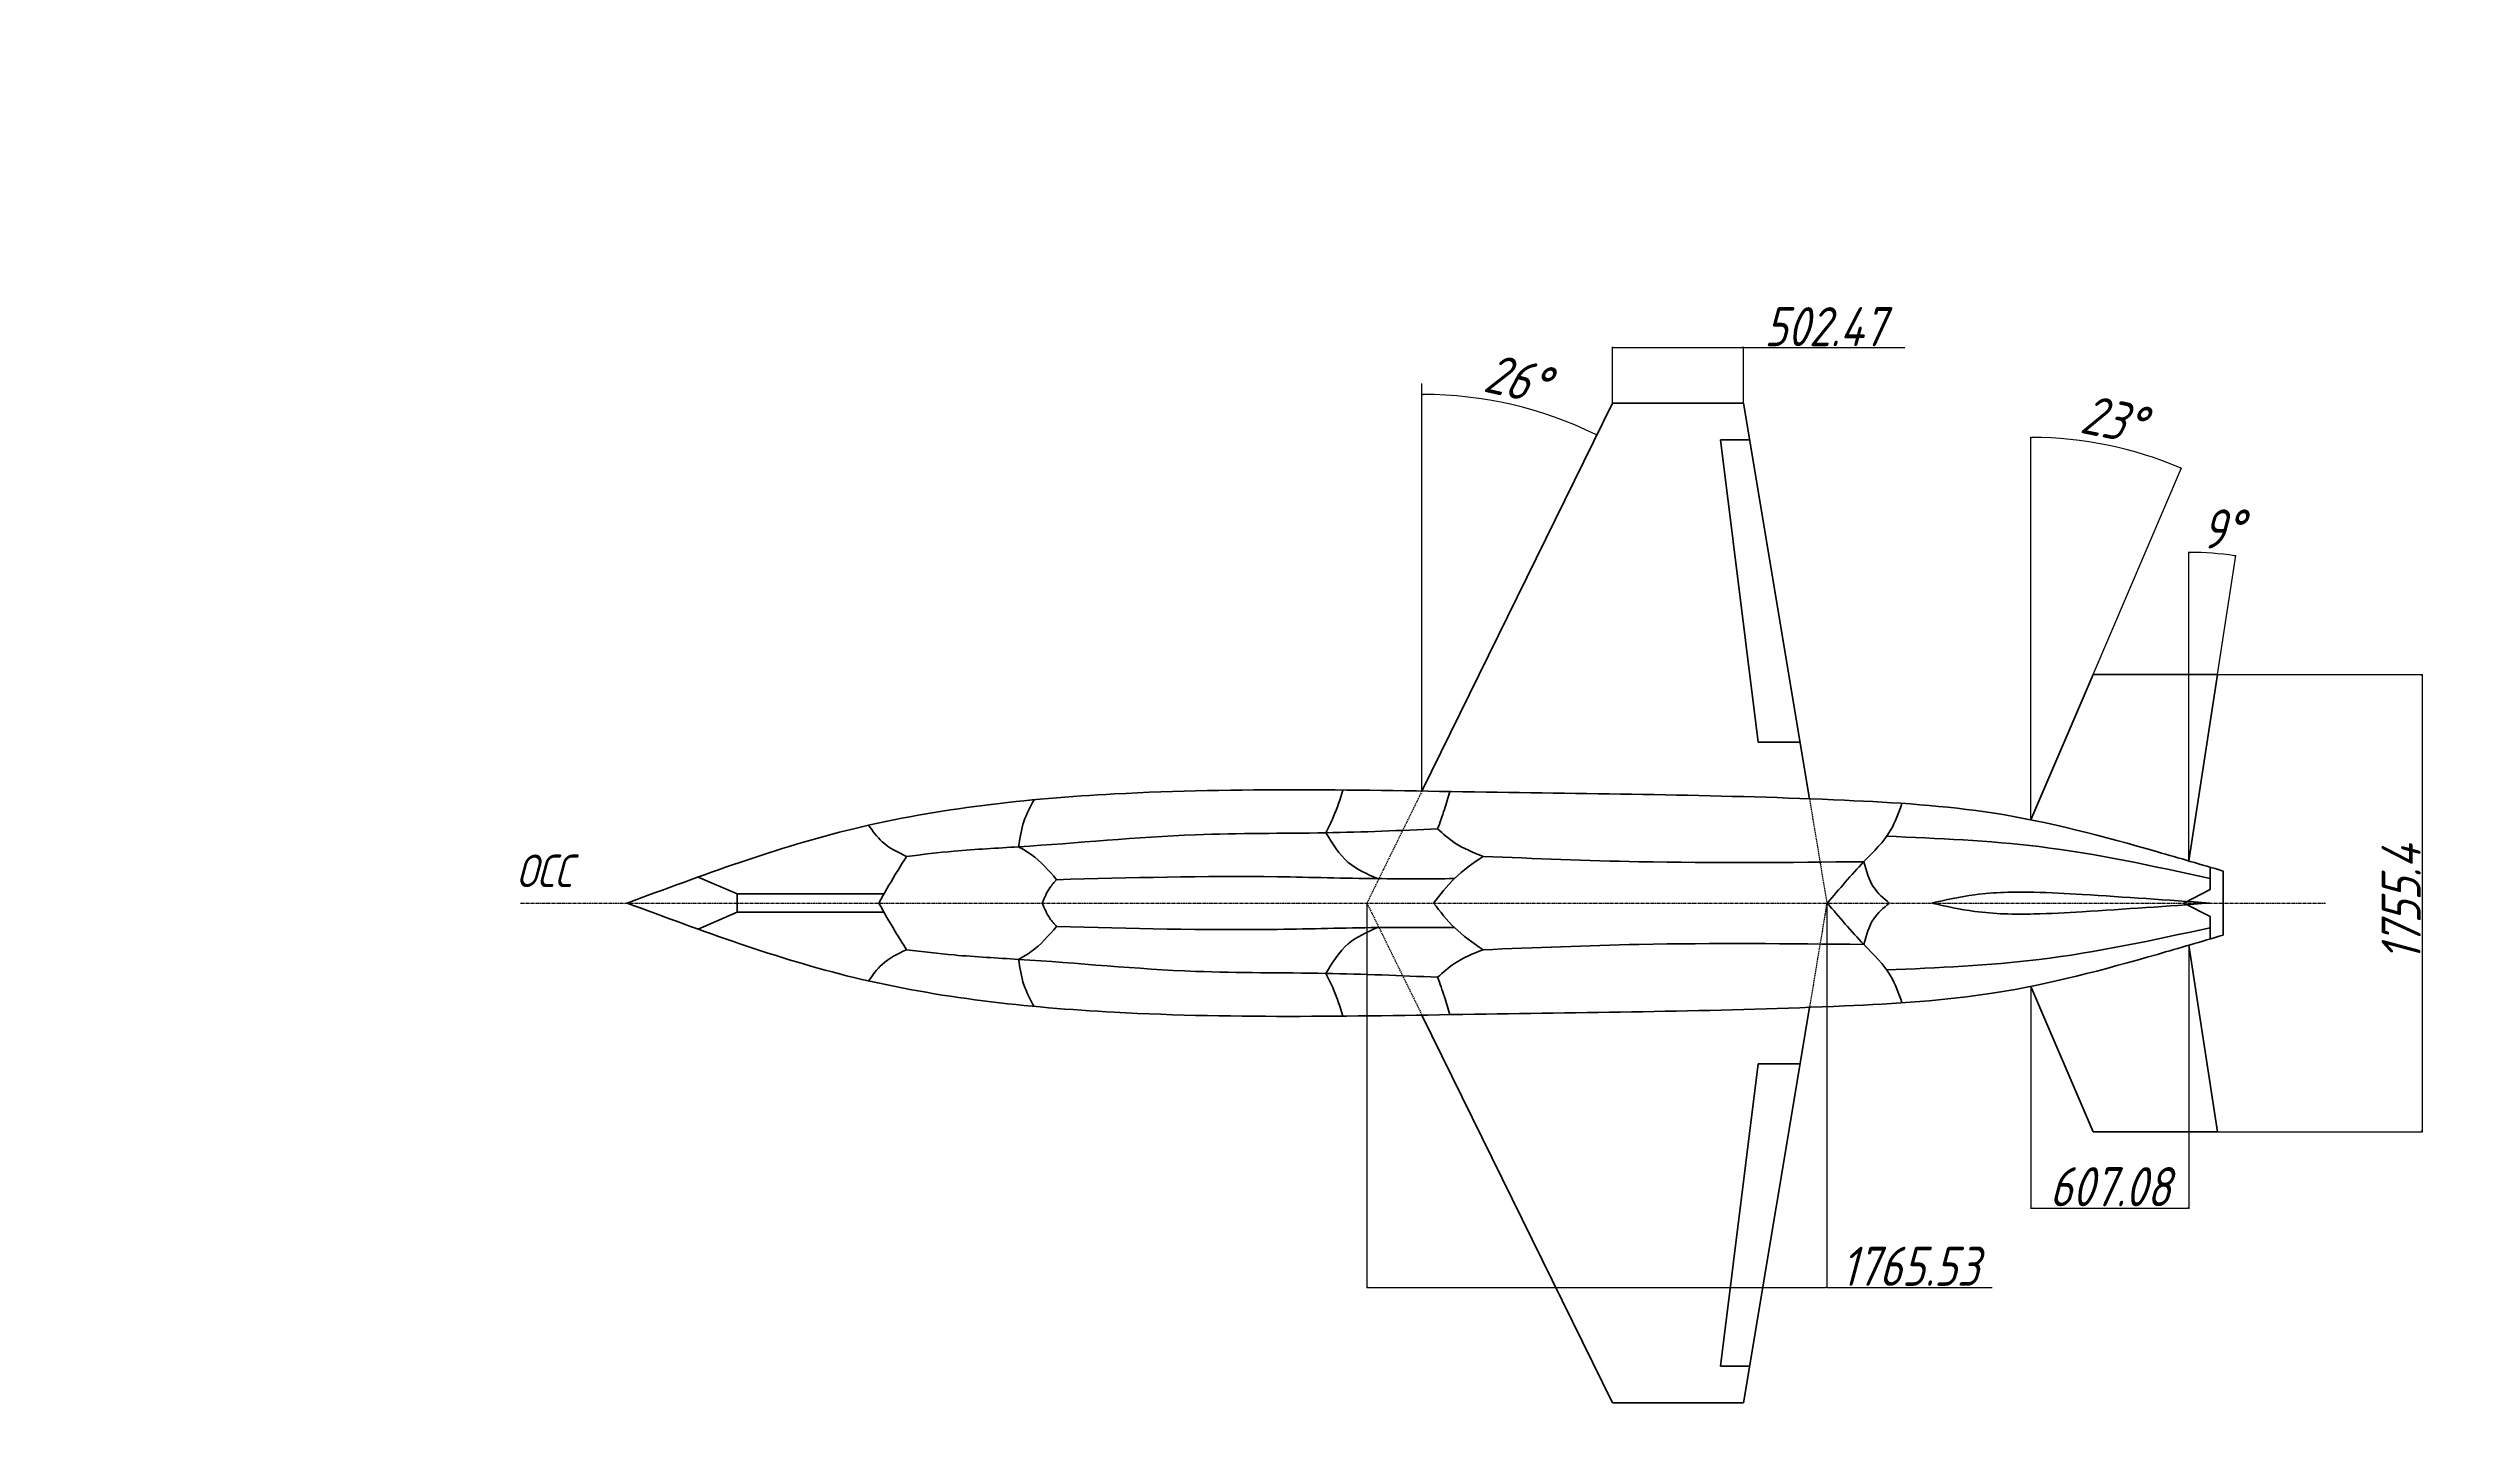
# Model space of a CAD drawing. Header units: millimetres. Extents: x 31085 to 182632, y 10507 to 87776.
# Drawn here: x 144414 to 153714, y 72661 to 77956 of the extents above; entities that cross this region are included whole.
import ezdxf

# ---------------------------------------------------------------- set-up
doc = ezdxf.new("R2010")
doc.units = ezdxf.units.MM
doc.linetypes.add('CENTER', pattern=[2, 1.25, -0.25, 0.25, -0.25])
doc.linetypes.add('DASHED', pattern=[0.75, 0.5, -0.25])
for name, color, linetype, lineweight in [('_axes (Оси)', 6, 'CENTER', 30), ('_basic (Основной)', 4, 'Continuous', 60), ('_contour (Тонкий)', 7, 'Continuous', 30), ('_invisible (Невидимый)', 1, 'DASHED', 30), ('_text (Надписи)', 2, 'Continuous', 30)]:
    doc.layers.add(name, color=color, linetype=linetype, lineweight=lineweight)
doc.styles.add('ESKD', font='eskd.shx', dxfattribs={"oblique": 15, "height": 5})
doc.dimstyles.new('ESKD', dxfattribs={"dimtxt": 5, "dimasz": 5, "dimexe": 2, "dimexo": 0, "dimgap": 2, "dimtad": 1, "dimtoh": 1, "dimzin": 12, "dimdsep": 46, "dimtxsty": 'ESKD', "dimblk1": 'OPEN', "dimblk2": 'OPEN', "dimsah": 1, "dimcen": 5, "dimclrd": 256, "dimclre": 256, "dimclrt": 2, "dimadec": 0, "dimazin": 0, "dimtfac": 1, "dimtmove": 0, "dimatfit": 3, "dimldrblk": 'OPEN', "dimfxl": 1, "dimtolj": 1, "dimtzin": 12, "dimlwd": -1, "dimlwe": -1, "dimarcsym": 0})

# ---------------------------------------------------------------- blocks, each defined once
blk = doc.blocks.new('_OPEN')
at = {"color": 0, "linetype": 'ByBlock'}
for p, q in [((-1, 0.2), (0, 0)), ((0, 0), (-1, -0.2)), ((0, 0), (-1, 0))]:
    blk.add_line(p, q, dxfattribs=at)
blk = doc.blocks.new('*D141')
at = {"layer": '_contour (Тонкий)', "transparency": 16777216}
blk.add_arc((149685.5, 75106.8), 1522.4, 64.00361, 89.81182, dxfattribs=at)
at = {"layer": 'Defpoints', "color": 0, "transparency": 16777216}
for p in [(149685.5, 76670.8), (150142.2, 76559.1), (150417.3, 76595.1), (149685.5, 75106.8), (149685.5, 75106.8)]:
    blk.add_point(p, dxfattribs=at)
at = {"layer": '_contour (Тонкий)', "transparency": 16777216, "xscale": 5, "yscale": 5, "zscale": 5}
for p, rotation in [((149685.5, 76629.2), 179.9059102574017), ((150357.3, 76473), 333.9095177520114)]:
    blk.add_blockref('_OPEN', p, dxfattribs=dict(at, rotation=rotation))
at = {"layer": '_contour (Тонкий)', "color": 2, "transparency": 16777216, "insert": (150049.7, 76687.9), "char_height": 5, "attachment_point": 5, "rotation": 347.02885, "style": 'ESKD'}
blk.add_mtext('\\A1;{\\H30x;26°}', dxfattribs=at)
blk = doc.blocks.new('*D142')
at = {"layer": '_contour (Тонкий)', "transparency": 16777216}
for p, q in [((152022.4, 75467.6), (152022.4, 76465.9)), ((152261.5, 75554.7), (152601.1, 76347.2))]:
    blk.add_line(p, q, dxfattribs=at)
blk.add_arc((152022.4, 74996.5), 1467.4, 67.00573, 89.80477, dxfattribs=at)
at = {"layer": 'Defpoints', "color": 0, "transparency": 16777216}
for p in [(152413.6, 76410.8), (152261.5, 75554.7), (152022.4, 75467.6), (152022.4, 74996.5), (152022.4, 74996.5)]:
    blk.add_point(p, dxfattribs=at)
at = {"layer": '_contour (Тонкий)', "transparency": 16777216, "xscale": 5, "yscale": 5, "zscale": 5}
for p, rotation in [((152022.4, 76463.9), 179.9023855877495), ((152600.3, 76345.4), 336.9081173236719)]:
    blk.add_blockref('_OPEN', p, dxfattribs=dict(at, rotation=rotation))
at = {"layer": '_contour (Тонкий)', "color": 2, "transparency": 16777216, "insert": (152337.6, 76532.8), "char_height": 5, "attachment_point": 5, "rotation": 348.40525, "style": 'ESKD'}
blk.add_mtext('\\A1;{\\H30x;23°}', dxfattribs=at)
blk = doc.blocks.new('*D143')
at = {"layer": '_contour (Тонкий)', "transparency": 16777216}
for p, q in [((152629.5, 75449.5), (152629.5, 76024.8)), ((152739.3, 75554.7), (152809.2, 76011.1))]:
    blk.add_line(p, q, dxfattribs=at)
blk.add_arc((152629.5, 74838.5), 1184.3, 81.53087, 89.75811, dxfattribs=at)
at = {"layer": 'Defpoints', "color": 0, "transparency": 16777216}
for p in [(152689.5, 76021.3), (152739.3, 75554.7), (152629.5, 75449.5), (152629.5, 74838.5), (152629.5, 74838.5)]:
    blk.add_point(p, dxfattribs=at)
at = {"layer": '_contour (Тонкий)', "transparency": 16777216, "xscale": 5, "yscale": 5, "zscale": 5}
for p, rotation in [((152629.5, 76022.8), 179.8790535197839), ((152808.9, 76009.1), 351.4099223785279)]:
    blk.add_blockref('_OPEN', p, dxfattribs=dict(at, rotation=rotation))
at = {"layer": '_contour (Тонкий)', "color": 2, "transparency": 16777216, "insert": (152758.7, 76112.7), "char_height": 5, "attachment_point": 5, "style": 'ESKD'}
blk.add_mtext('\\A1;{\\H30x;9°}', dxfattribs=at)
blk = doc.blocks.new('*D147')
at = {"layer": '_contour (Тонкий)', "transparency": 16777216}
for p, q in [((150417.3, 76595.1), (150417.3, 76810.9)), ((150422.3, 76808.9), (150914.8, 76808.9)), ((150919.8, 76595.1), (150919.8, 76810.9)), ((150919.8, 76808.9), (151539, 76808.9))]:
    blk.add_line(p, q, dxfattribs=at)
at = {"layer": 'Defpoints', "color": 0, "transparency": 16777216}
for p in [(150919.8, 76808.9), (150417.3, 76595.1), (150919.8, 76595.1)]:
    blk.add_point(p, dxfattribs=at)
at = {"layer": '_contour (Тонкий)', "transparency": 16777216, "xscale": 5, "yscale": 5, "zscale": 5, "rotation": 180}
blk.add_blockref('_OPEN', (150417.3, 76808.9), dxfattribs=at)
at = {"layer": '_contour (Тонкий)', "transparency": 16777216, "xscale": 5, "yscale": 5, "zscale": 5}
blk.add_blockref('_OPEN', (150919.8, 76808.9), dxfattribs=at)
at = {"layer": '_contour (Тонкий)', "color": 2, "transparency": 16777216, "insert": (151231.9, 76889), "char_height": 5, "attachment_point": 5, "style": 'ESKD'}
blk.add_mtext('\\A1;{\\H30x;502.47}', dxfattribs=at)
blk = doc.blocks.new('*D148')
at = {"layer": '_contour (Тонкий)', "transparency": 16777216}
for p, q in [((152739.3, 75554.7), (153526.1, 75554.7)), ((153524.1, 75549.7), (153524.1, 73804.3)), ((152739.3, 73799.3), (153526.1, 73799.3))]:
    blk.add_line(p, q, dxfattribs=at)
at = {"layer": 'Defpoints', "color": 0, "transparency": 16777216}
for p in [(152739.3, 75554.7), (152739.3, 73799.3), (153524.1, 73799.3)]:
    blk.add_point(p, dxfattribs=at)
at = {"layer": '_contour (Тонкий)', "transparency": 16777216, "xscale": 5, "yscale": 5, "zscale": 5}
for p, rotation in [((153524.1, 75554.7), 90), ((153524.1, 73799.3), 270)]:
    blk.add_blockref('_OPEN', p, dxfattribs=dict(at, rotation=rotation))
at = {"layer": '_contour (Тонкий)', "color": 2, "transparency": 16777216, "insert": (153443.9, 74677), "char_height": 5, "attachment_point": 5, "rotation": 90, "style": 'ESKD'}
blk.add_mtext('\\A1;{\\H30x;1755.4}', dxfattribs=at)
blk = doc.blocks.new('*D149')
at = {"layer": '_contour (Тонкий)', "transparency": 16777216}
for p, q in [((152629.5, 74515.5), (152629.5, 73504.1)), ((152022.4, 74357.4), (152022.4, 73504.1)), ((152027.4, 73506.1), (152624.5, 73506.1))]:
    blk.add_line(p, q, dxfattribs=at)
at = {"layer": 'Defpoints', "color": 0, "transparency": 16777216}
for p in [(152629.5, 74515.5), (152022.4, 74357.4), (152629.5, 73506.1)]:
    blk.add_point(p, dxfattribs=at)
at = {"layer": '_contour (Тонкий)', "transparency": 16777216, "xscale": 5, "yscale": 5, "zscale": 5, "rotation": 180}
blk.add_blockref('_OPEN', (152022.4, 73506.1), dxfattribs=at)
at = {"layer": '_contour (Тонкий)', "transparency": 16777216, "xscale": 5, "yscale": 5, "zscale": 5}
blk.add_blockref('_OPEN', (152629.5, 73506.1), dxfattribs=at)
at = {"layer": '_contour (Тонкий)', "color": 2, "transparency": 16777216, "insert": (152326, 73588.6), "char_height": 5, "attachment_point": 5, "style": 'ESKD'}
blk.add_mtext('\\A1;{\\H30x;607.08}', dxfattribs=at)
blk = doc.blocks.new('*D150')
at = {"layer": '_contour (Тонкий)', "transparency": 16777216}
for p, q in [((149474.1, 74677), (149474.1, 73200.4)), ((151239.7, 74677), (151239.7, 73200.4)), ((149479.1, 73202.4), (151234.7, 73202.4)), ((151239.7, 73202.4), (151873.9, 73202.4))]:
    blk.add_line(p, q, dxfattribs=at)
at = {"layer": 'Defpoints', "color": 0, "transparency": 16777216}
for p in [(149474.1, 74677), (151239.7, 74677), (151239.7, 73202.4)]:
    blk.add_point(p, dxfattribs=at)
at = {"layer": '_contour (Тонкий)', "transparency": 16777216, "xscale": 5, "yscale": 5, "zscale": 5, "rotation": 180}
blk.add_blockref('_OPEN', (149474.1, 73202.4), dxfattribs=at)
at = {"layer": '_contour (Тонкий)', "transparency": 16777216, "xscale": 5, "yscale": 5, "zscale": 5}
blk.add_blockref('_OPEN', (151239.7, 73202.4), dxfattribs=at)
at = {"layer": '_contour (Тонкий)', "color": 2, "transparency": 16777216, "insert": (151559.3, 73283.2), "char_height": 5, "attachment_point": 5, "style": 'ESKD'}
blk.add_mtext('\\A1;{\\H30x;1765.53}', dxfattribs=at)
blk = doc.blocks.new('*D173')
at = {"layer": '_contour (Тонкий)', "transparency": 16777216}
for p, q in [((170605.6, 87767.6), (170605.6, 87776.4)), ((144413.7, 70196.1), (144446.5, 70196.1)), ((144444.5, 70191.1), (144444.5, 70124.1)), ((144413.7, 70119.1), (144446.5, 70119.1))]:
    blk.add_line(p, q, dxfattribs=at)
blk.add_arc((170605.6, 86048.1), 1726.3, 55.06713, 89.83405, dxfattribs=at)
at = {"layer": 'Defpoints', "color": 0, "transparency": 16777216}
for p in [(170605.6, 87767.6), (171291.1, 87632.4), (171599.7, 87462.6), (170605.6, 86048.1), (170605.6, 86048.1), (144413.7, 70196.1), (144413.7, 70119.1), (144444.5, 70119.1)]:
    blk.add_point(p, dxfattribs=at)
at = {"layer": '_contour (Тонкий)', "transparency": 16777216, "xscale": 5, "yscale": 5, "zscale": 5}
for p, rotation in [((170605.6, 87774.4), 179.9170236007294), ((171598.1, 87460.5), 324.9841519728149), ((144444.5, 70196.1), 90), ((144444.5, 70119.1), 270)]:
    blk.add_blockref('_OPEN', p, dxfattribs=dict(at, rotation=rotation))
at = {"layer": '_contour (Тонкий)', "color": 2, "transparency": 16777216, "char_height": 5, "attachment_point": 5, "style": 'ESKD'}
for s, insert, rotation in [('\\A1;35°', (171127.7, 87699.1), 342.45059), ('\\A1;1400', (144440, 70157.6), 90)]:
    blk.add_mtext(s, dxfattribs=dict(at, insert=insert, rotation=rotation))

msp = doc.modelspace()

# ---------------------------------------------------------------- linework, layer by layer
at = {"layer": '_axes (Оси)', "ltscale": 10, "transparency": 33554687}
msp.add_line((146225.953, 74676.978), (153153.159, 74676.978), dxfattribs=at)
at = {"layer": '_basic (Основной)', "transparency": 33554687}
for p, q in [((150417.342, 76595.109), (149685.521, 75106.841)), ((150417.342, 76595.109), (150919.811, 76595.109)), ((150919.811, 76595.109), (151172.936, 75077.217)), ((150943.332, 76454.063), (150831.742, 76454.063)), ((150976.049, 75293.874), (150831.742, 76454.063)), ((152261.538, 75554.68), (152022.439, 74996.537)), ((152261.538, 75554.68), (152739.258, 75554.68)), ((152739.258, 75554.68), (152629.524, 74838.487)), ((151136.806, 75293.874), (150976.049, 75293.874)), ((147056.771, 74711.978), (146906.956, 74776.884)), ((152711.02, 74814.526), (152711.02, 74728.544)), ((152761.183, 74799.726), (152761.183, 74676.978)), ((147056.771, 74676.978), (147056.771, 74711.978)), ((147056.771, 74711.978), (147620.464, 74711.978)), ((152711.02, 74728.544), (152610.298, 74676.978)), ((147056.771, 74641.978), (146906.956, 74577.073)), ((147056.771, 74676.978), (147056.771, 74641.978)), ((147056.771, 74641.978), (147620.464, 74641.978)), ((152711.02, 74625.413), (152610.298, 74676.978)), ((152711.02, 74539.431), (152711.02, 74625.413)), ((152761.183, 74554.231), (152761.183, 74676.978)), ((152739.258, 73799.277), (152629.524, 74515.47)), ((152261.538, 73799.277), (152022.439, 74357.42)), ((150417.342, 72758.848), (149685.521, 74247.116)), ((150919.811, 72758.848), (151172.936, 74276.74)), ((150976.049, 74060.082), (150831.742, 72899.893)), ((151136.806, 74060.082), (150976.049, 74060.082)), ((152261.538, 73799.277), (152739.258, 73799.277)), ((150943.332, 72899.893), (150831.742, 72899.893)), ((150417.342, 72758.848), (150919.811, 72758.848))]:
    msp.add_line(p, q, dxfattribs=at)
for points in [[(146635.484, 74676.978), (147505.03, 74962.359), (148504.431, 75095.815), (149931.599, 75102.907), (151307.683, 75071.637), (151882.935, 75021.567), (152508.253, 74873.689), (152761.183, 74799.726)], [(148196.734, 75073.484), (148157.641, 74990.327), (148137.518, 74892.877)], [(149382.345, 75110.767), (149346.404, 75009.025), (149317.217, 74946.805)], [(149792.182, 75105.133), (149771.837, 75036.136), (149745.841, 74961.444)], [(151527.751, 75059.609), (151484.523, 74956.27), (151382.248, 74836.099), (151241.858, 74676.978)], [(147561.361, 74975.569), (147613.463, 74912.462), (147707.285, 74855.984)], [(147707.285, 74855.984), (147890.395, 74876.198), (148137.518, 74892.877), (148816, 74938.962), (149317.217, 74946.805), (149745.841, 74961.444)], [(148137.518, 74892.877), (148185.615, 74863.313), (148283.426, 74766.823)], [(149317.217, 74946.805), (149402.606, 74833.324), (149514.775, 74770.847)], [(149745.841, 74961.444), (149810.928, 74908.668), (149919.929, 74856.091)], [(151469.569, 74933.352), (152054.581, 74893.577), (152711.02, 74771.535)], [(147707.285, 74855.984), (147663.935, 74786.09), (147600.463, 74676.978)], [(148283.426, 74766.823), (149131.654, 74777.819), (149514.775, 74770.847), (149810.243, 74770.847)], [(149919.929, 74856.091), (149810.243, 74770.878), (149730.292, 74676.978)], [(149919.929, 74856.091), (150518.534, 74835.757), (151382.248, 74835.757)], [(151381.917, 74835.754), (151419.815, 74737.033), (151479.469, 74676.978)], [(148283.426, 74766.823), (148257.526, 74735.564), (148228.046, 74676.978)], [(151641.396, 74676.978), (151807.214, 74708.867), (152034.694, 74718.728), (152220.062, 74710.057), (152710.099, 74676.978)], [(146635.484, 74676.978), (147505.03, 74391.598), (148504.431, 74258.141), (149931.599, 74251.05), (151307.683, 74282.32), (151882.935, 74332.39), (152508.253, 74480.268), (152761.183, 74554.231)], [(147707.285, 74497.973), (147663.935, 74567.867), (147600.463, 74676.978)], [(148283.426, 74587.134), (148257.526, 74618.393), (148228.046, 74676.978)], [(149919.929, 74497.866), (149810.243, 74583.079), (149730.292, 74676.978)], [(151527.751, 74294.348), (151484.523, 74397.687), (151382.248, 74517.858), (151241.858, 74676.978)], [(151381.917, 74518.203), (151419.815, 74616.923), (151479.469, 74676.978)], [(151641.396, 74676.978), (151807.214, 74645.09), (152034.694, 74635.229), (152220.062, 74643.9), (152710.099, 74676.978)], [(147561.361, 74378.388), (147613.463, 74441.495), (147707.285, 74497.973)], [(147707.285, 74497.973), (147890.395, 74477.759), (148137.518, 74461.08), (148816, 74414.995), (149317.217, 74407.152), (149745.841, 74392.513)], [(148137.518, 74461.08), (148185.615, 74490.644), (148283.426, 74587.134)], [(148283.426, 74587.134), (149131.654, 74576.138), (149514.775, 74583.11), (149810.243, 74583.11)], [(149317.217, 74407.152), (149402.606, 74520.633), (149514.775, 74583.11)], [(149745.841, 74392.513), (149810.928, 74445.288), (149919.929, 74497.866)], [(149919.929, 74497.866), (150518.534, 74518.199), (151382.248, 74518.199)], [(151469.569, 74420.605), (152054.581, 74460.38), (152711.02, 74582.422)], [(148196.734, 74280.473), (148157.641, 74363.63), (148137.518, 74461.08)], [(149382.345, 74243.19), (149346.404, 74344.932), (149317.217, 74407.152)], [(149792.182, 74248.824), (149771.837, 74317.82), (149745.841, 74392.513)]]:
    msp.add_spline(points, degree=3, dxfattribs=at)
at = {"layer": '_contour (Тонкий)', "transparency": 33554687}
for p, q in [((149685.521, 75106.841), (149685.521, 76670.758)), ((152022.439, 74996.537), (152022.439, 75467.628)), ((152629.524, 74838.487), (152629.524, 75449.46))]:
    msp.add_line(p, q, dxfattribs=at)
at = {"layer": '_invisible (Невидимый)', "ltscale": 10, "transparency": 33554687}
for p, q in [((149685.521, 75106.841), (149474.146, 74676.978)), ((151172.936, 75077.217), (151239.68, 74676.978)), ((149474.146, 74676.978), (149685.521, 74247.116)), ((151239.68, 74676.978), (151172.936, 74276.74))]:
    msp.add_line(p, q, dxfattribs=at)

# ---------------------------------------------------------------- texts
at = {"layer": '_text (Надписи)', "transparency": 33554687, "insert": (146209.693, 74863.045), "char_height": 125, "attachment_point": 1, "style": 'ESKD'}
msp.add_mtext_dynamic_manual_height_columns('ОСС', width=15.93486, gutter_width=25, heights=[0], dxfattribs=at)

# ---------------------------------------------------------------- dimensions: what is measured, and where the dimension line sits
at = {"layer": '_contour (Тонкий)', "transparency": 33554687}
dim = msp.add_angular_dim_2l(base=(171291.122, 87632.409), line1=((170605.56, 86048.11), (170605.56, 87767.645)), line2=((171599.667, 87462.642), (170605.56, 86048.11)), dimstyle='ESKD', dxfattribs=at)
dim.commit()
dim.dimension.update_dxf_attribs({"geometry": '*D173', "text_midpoint": (171127.675, 87699.082)})
at = {"layer": '_contour (Тонкий)', "color": 5, "transparency": 33554687}
dim = msp.add_linear_dim(base=(144444.486, 70119.095), p1=(144413.695, 70196.131), p2=(144413.695, 70119.095), angle=90, text='1400', dimstyle='ESKD', dxfattribs=at)
dim.commit()
dim.dimension.update_dxf_attribs({"geometry": '*D173', "text_midpoint": (144439.986, 70157.613)})
at = {"layer": '_contour (Тонкий)', "transparency": 33554687}
for base, p1, p2, picture, middle in [((150919.811, 76808.92), (150417.342, 76595.109), (150919.811, 76595.109), '*D147', (151231.908, 76889.027)), ((152629.5236, 73506.1228), (152022.4391, 74357.4202), (152629.5236, 74515.4698), '*D149', (152325.9814, 73588.5594))]:
    dim = msp.add_linear_dim(base=base, p1=p1, p2=p2, text='{\\H30x;<>}', dimstyle='ESKD', dxfattribs=at)
    dim.commit()
    dim.dimension.update_dxf_attribs({"geometry": picture, "text_midpoint": middle})
for base, line1, line2, picture, middle in [((150142.201, 76559.1), ((150417.342, 76595.109), (149685.521, 75106.841)), ((149685.521, 75106.841), (149685.521, 76670.758)), '*D141', (150027.233, 76590.366)), ((152413.59, 76410.845), ((152261.538, 75554.68), (152022.439, 74996.537)), ((152022.439, 74996.537), (152022.439, 75467.628)), '*D142', (152317.369, 76433.994)), ((152689.518, 76021.288), ((152739.258, 75554.68), (152629.524, 74838.487)), ((152629.524, 74838.487), (152629.524, 75449.46)), '*D143', (152758.717, 76015.741))]:
    dim = msp.add_angular_dim_2l(base=base, line1=line1, line2=line2, text='{\\H30x;<>}', dimstyle='ESKD', dxfattribs=at)
    dim.commit()
    dim.dimension.update_dxf_attribs({"geometry": picture, "text_midpoint": middle, "dimtype": 162})
dim = msp.add_linear_dim(base=(153524.053, 73799.277), p1=(152739.258, 75554.68), p2=(152739.258, 73799.277), angle=90, text='{\\H30x;<>}', dimstyle='ESKD', dxfattribs=at)
dim.commit()
dim.dimension.update_dxf_attribs({"geometry": '*D148', "text_midpoint": (153443.946, 74676.978)})
dim = msp.add_linear_dim(base=(151239.68, 73202.362), p1=(149474.146, 74676.978), p2=(151239.68, 74676.978), text='{\\H30x;<>}', dimstyle='ESKD', dxfattribs=at)
dim.commit()
dim.dimension.update_dxf_attribs({"geometry": '*D150', "text_midpoint": (151559.276, 73202.362), "dimtype": 160})

doc.saveas('drawing.dxf')
